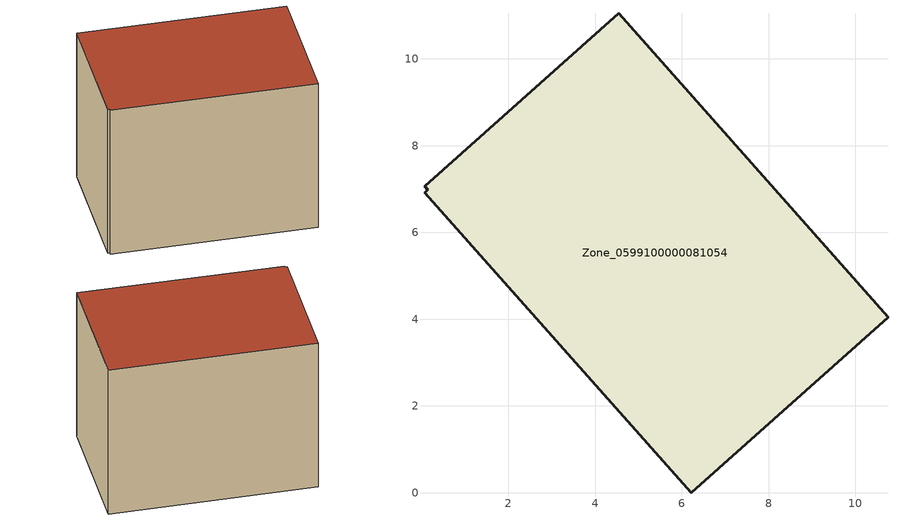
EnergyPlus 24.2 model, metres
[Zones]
Zone_0599100000081054
 floor ground (C_G): 0.07,7.06 4.54,11.05 10.75,4.05 6.21,0 0.07,6.92 0.14,6.98 z0
 wall outside (C_F): 10.75,4.05 4.54,11.05 0.07,7.06 0.14,6.98 0.07,6.92 6.21,0 10.75,4.05 z0:7.58
 roof outside (C_R): 4.54,11.05 0.07,7.06 0.14,6.98 0.07,6.92 6.21,0 10.75,4.05 z7.58
[BUILDING]
Pand.0599100000081054: North Axis=0; Terrain=City; Loads Convergence Tolerance Value=0.04; Temperature Convergence Tolerance Value=0.4; Solar Distribution=FullExterior; Maximum Number of Warmup Days=25; Minimum Number of Warmup Days=1
[Site:Location]
Rotterdam.The.Hague.AP_ZH_NLD Design_Conditions: Latitude=51.96; Longitude=4.45; Time Zone=1; Elevation=-4.5
[SITE:GROUNDTEMPERATURE:BUILDINGSURFACE]
18, 18, 18, 18, 18, 18, 18, 18, 18, 18, 18, 18
[MATERIAL] Thermal Absorptance=0.9; Solar Absorptance=0.7; Visible Absorptance=0.7
Name | Roughness | Thickness | Conductivity | Density | Specific Heat
G.TI.1965-1974 | MediumSmooth | 0.15 | 0.882353 | 540 | 1210
F.TI.1965-1974 | Rough | 0.3 | 0.697674 | 1920 | 840
R.TI.1965-1974 | MediumRough | 0.2 | 0.232558 | 1500 | 1000
[CONSTRUCTION]
C_G: G.TI.1965-1974
C_F: F.TI.1965-1974
C_R: R.TI.1965-1974
[ZONE]
Zone_0599100000081054: Type=1; Multiplier=1; Ceiling Height=Autocalculate; Volume=Autocalculate; Floor Area=autocalculate; Part of Total Floor Area=Yes
[ZONEINFILTRATION:DESIGNFLOWRATE]
Infil_Zone_0599100000081054: Zone or ZoneList or Space or SpaceList=Zone_0599100000081054; Schedule=AlwaysOn; Design Flow Rate Calculation Method=Flow/Area; Flow Rate per Floor Area=0.003; Constant Term Coefficient=1; Temperature Term Coefficient=0; Velocity Term Coefficient=0; Velocity Squared Term Coefficient=0
[HVACTEMPLATE:ZONE:IDEALLOADSAIRSYSTEM]
Zone_0599100000081054: Maximum Heating Supply Air Temperature=50; Minimum Cooling Supply Air Temperature=13; Maximum Heating Supply Air Humidity Ratio=0.0156; Minimum Cooling Supply Air Humidity Ratio=0.0077; Heating Limit=NoLimit; Cooling Limit=NoLimit; Dehumidification Control Type=ConstantSensibleHeatRatio; Cooling Sensible Heat Ratio=0.7; Dehumidification Setpoint=60; Humidification Control Type=None; Humidification Setpoint=30; Outdoor Air Method=None; Outdoor Air Flow Rate per Person=0.00944; Outdoor Air Flow Rate per Zone Floor Area=0; Outdoor Air Flow Rate per Zone=0; Demand Controlled Ventilation Type=None; Outdoor Air Economizer Type=NoEconomizer; Heat Recovery Type=None; Sensible Heat Recovery Effectiveness=0.7; Latent Heat Recovery Effectiveness=0.65
[ZONECONTROL:THERMOSTAT]
ThermostatControl_Zone_0599100000081054: Zone or ZoneList=Zone_0599100000081054; Control Type Schedule=DualSetpointControlType; Control 1=Thermostat_Zone_0599100000081054; Temperature Difference Between Cutout And Setpoint=0
[THERMOSTATSETPOINT:DUALSETPOINT]
Thermostat_Zone_0599100000081054: Heating Setpoint Temperature Schedule=HeatingSetpoint_Zone_0599100000081054; Cooling Setpoint Temperature Schedule=CoolingSetpoint_Zone_0599100000081054
[SCHEDULE:COMPACT]
HeatingSetpoint_Zone_0599100000081054: Through: 12/31, For: AllDays, Until: 24:00, 21
CoolingSetpoint_Zone_0599100000081054: Through: 12/31, For: AllDays, Until: 24:00, 24
DualSetpointControlType: Through: 12/31, For: AllDays, Until: 24:00, 4
AlwaysOn: Through: 12/31, For: AllDays, Until: 24:00, 1
